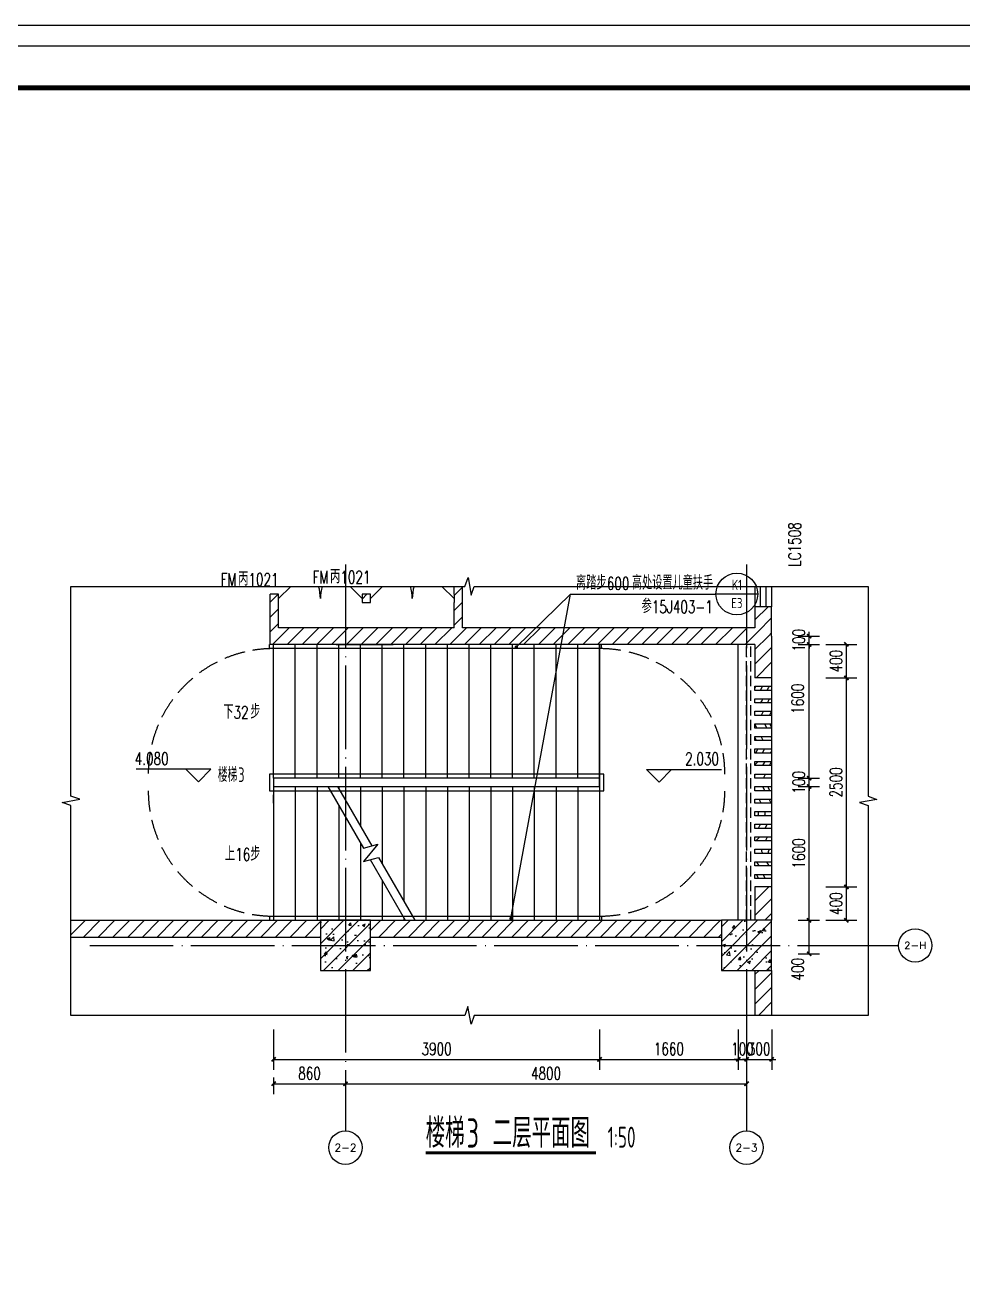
# Model space of a CAD drawing. Header units: millimetres. Extents: x -1048436 to -185795, y -983427 to 400387.
# Drawn here: x -523623 to -512399, y -673625 to -658650 of the extents above; entities that cross this region are included whole.
import ezdxf
from ezdxf.enums import TextEntityAlignment as Align

# ---------------------------------------------------------------- set-up
doc = ezdxf.new("R2010")
doc.units = ezdxf.units.MM
doc.header["$LTSCALE"] = 500
for name, pattern in [('A-FP_05$0$pln_L5$0$Col_L4$0$PHANTOM', [63.5, 31.75, -6.35, 6.35, -6.35, 6.35, -6.35]), ('DASH', [0.35, 0.25, -0.1]), ('DOTE', [2.42, 2, -0.2, 0.02, -0.2])]:
    doc.linetypes.add(name, pattern=pattern)
for name, color, linetype in [('C-SHET-TTLB', 11, 'Continuous'), ('COLUMN', 254, 'Continuous'), ('DIM_LEAD', 3, 'Continuous'), ('DIM_SYMB', 3, 'Continuous'), ('PUB_DIM', 3, 'Continuous'), ('PUB_HATCH', 8, 'Continuous'), ('PUB_TEXT', 7, 'Continuous'), ('STAIR', 2, 'Continuous'), ('WINDOW', 4, 'Continuous'), ('WINDOW_TEXT', 7, 'Continuous'), ('建-填充', 9, 'Continuous'), ('建-墙', 254, 'Continuous'), ('建-文字', 4, 'Continuous'), ('建-楼梯-扶手栏杆', 3, 'Continuous'), ('建-符号', 13, 'Continuous'), ('建-符号-门编号', 13, 'Continuous'), ('建-轴线', 16, 'DOTE'), ('建-门扇', 32, 'Continuous')]:
    doc.layers.add(name, color=color, linetype=linetype)
doc.styles.add('_TCH_AXIS', font='COMPLEX', dxfattribs={"bigfont": 'GBCBIG'})
doc.styles.add('_TCH_DIM', font='SIMPLEX', dxfattribs={"bigfont": 'GBCBIG'})
doc.styles.add('_TCH_DIM_T3', font='SIMPLEX', dxfattribs={"width": 0.705882, "bigfont": 'GBCBIG'})
doc.styles.add('_TCH_WINDOW', font='SIMPLEX', dxfattribs={"height": 3.5, "bigfont": 'GBCBIG'})
doc.styles.add('ECADI', font='hzs.shx', dxfattribs={"width": 0.7, "bigfont": 'hztxt.shx'})
doc.styles.add('XD2008', font='xd-hzs.shx', dxfattribs={"width": 0.7, "bigfont": 'xd-hztxt.shx'})
doc.dimstyles.new('_TCH_ARCH&&50', dxfattribs={"dimtxt": 148.75, "dimasz": 50, "dimexe": 125, "dimexo": 150, "dimgap": 50, "dimtad": 1, "dimdec": 0, "dimzin": 0, "dimdsep": 46, "dimtxsty": '_TCH_DIM_T3', "dimblk": 'ARCHTICK', "dimcen": 0.09, "dimclrt": 7, "dimazin": 2, "dimtfac": 1, "dimtdec": 0, "dimtix": 1, "dimtmove": 2, "dimatfit": 3, "dimldrblk": 'ARCHTICK', "dimfxl": 1, "dimtolj": 1, "dimtzin": 0, "dimarcsym": 0})
pattern_1 = [(45, (0, 89.76), (-88.388383, 88.388383), [])]
pattern_2 = [(45, (0, 0), (-88.388348, 88.388348), []), (50, (0, 0), (358.63009, -31.37607), [37.5, -412.5]), (355, (0, 0), (-69.37567, 376.09607), [30, -330]), (100.4514, (29.9, -2.6), (289.25469, 344.71977), [31.8701, -350.57106]), (46.1842, (0, 100), (533.62052, -82.7595), [56.25, -618.75]), (96.6356, (44.47, 93.1), (467.33135, 487.05894), [47.80514, -525.8565]), (351.1842, (0, 100), (467.33097, 487.0593), [45, -495]), (21, (50, 75), (298.45353, -201.30945), [37.5, -412.5]), (326, (50, 75), (121.65767, 362.57502), [30, -330]), (71.4514, (74.87, 58.22), (420.11131, 161.26525), [31.8701, -350.57106]), (37.5, (0, 0), (6.079928, 166.446927), [0, -326, 0, -335, 0, -331.25]), (7.5, (0, 0), (131.53477, 197.205856), [0, -191, 0, -318.5, 0, -126.25]), (327.5, (-111.5, 0), (266.911218, -11.277436), [0, -125, 0, -390, 0, -517.5]), (317.5, (-161.5, 0), (291.593085, 50.05249), [0, -162.5, 0, -259, 0, -367.5])]

# ---------------------------------------------------------------- blocks, each defined once
blk = doc.blocks.new('集团图框A1')
at = {"layer": 'C-SHET-TTLB'}
for points in [[(1095.85, -95.53), (1095.85, -699.53), (244.85, -699.53), (244.85, -95.53)], [(1090.85, -100.53), (1090.85, -694.53), (249.85, -694.53), (249.85, -100.53)]]:
    blk.add_lwpolyline(points, close=True, dxfattribs=at)
at = {"layer": 'C-SHET-TTLB', "const_width": 1.2}
blk.add_lwpolyline([(268.25, -110.53), (1080.85, -110.53), (1080.85, -684.53), (268.25, -684.53)], close=True, dxfattribs=at)
at = {"color": 2, "style": 'ECADI', "width": 0.7}
for tag, p in [('序号1', (1009.72, -381.88)), ('记要1', (1037.92, -381.9)), ('日期1', (1073.26, -381.71)), ('序号2', (1009.72, -387.77)), ('记要2', (1037.92, -387.79)), ('日期2', (1073.26, -387.6)), ('序号3', (1009.72, -393.63)), ('记要3', (1037.92, -393.65)), ('日期3', (1073.26, -393.46)), ('序号4', (1009.72, -399.51)), ('记要4', (1037.92, -399.53)), ('日期4', (1073.26, -399.35)), ('合作设计单位', (1042.53, -542.75)), ('审定人', (1041.84, -561.74)), ('审核人', (1041.84, -571.23)), ('设计总负责人', (1041.84, -580.99)), ('专业负责人', (1041.84, -591.72)), ('校对人', (1041.84, -601.96)), ('设计人', (1041.84, -611.83)), ('建设单位上', (1044.38, -619.93)), ('建设单位中', (1044.38, -623.89)), ('建设单位下', (1044.38, -627.74)), ('项目名称上', (1044.35, -632.3)), ('项目名称中', (1044.35, -636.38)), ('项目名称下', (1044.35, -640.33)), ('子项', (1043.59, -646.93)), ('图名上', (1044.47, -653.59)), ('图名中', (1044.47, -657.5)), ('图名下', (1044.47, -661.62)), ('工程编号', (1027.1, -667.58)), ('阶段', (1063.92, -667.61)), ('比例', (1025.96, -674.19)), ('专业', (1063.72, -673.97)), ('日期', (1026.1, -680.73)), ('图别、图号', (1066.05, -680.84))]:
    blk.add_attdef(tag, text='', height=3.5, dxfattribs=at).set_placement(p, align=Align.MIDDLE)
blk = doc.blocks.new('A1')
blk.add_blockref('集团图框A1', (-609654.51, -640037.88))
blk = doc.blocks.new('_ArchTick')
at = {"color": 0, "linetype": 'ByBlock', "const_width": 0.4}
blk.add_lwpolyline([(-0.5, -0.5), (0.5, 0.5)], dxfattribs=at)
blk = doc.blocks.new('*D230')
at = {"layer": 'Defpoints', "color": 0, "transparency": 16777216}
for p in [(-514188, -666059), (-513794, -666059), (-514188, -666459)]:
    blk.add_point(p, dxfattribs=at)
at = {"layer": 'PUB_DIM', "color": 0, "lineweight": -2, "transparency": 16777216}
for p, q in [((-514038, -666059), (-513669, -666059)), ((-513794, -666459), (-513794, -666059)), ((-514038, -666459), (-513669, -666459))]:
    blk.add_line(p, q, dxfattribs=at)
at = {"layer": 'PUB_DIM', "color": 0, "lineweight": -2, "transparency": 16777216, "xscale": 50, "yscale": 50, "zscale": 50}
for p, rotation in [((-513794, -666059), 90), ((-513794, -666459), 270)]:
    blk.add_blockref('_ArchTick', p, dxfattribs=dict(at, rotation=rotation))
at = {"layer": 'PUB_DIM', "color": 7, "transparency": 16777216, "insert": (-513918, -666259), "char_height": 148.8, "attachment_point": 5, "rotation": 90, "style": '_TCH_DIM_T3'}
blk.add_mtext('\\A1;400', dxfattribs=at)
blk = doc.blocks.new('*D231')
at = {"layer": 'Defpoints', "color": 0, "transparency": 16777216}
for p in [(-514188, -666459), (-513794, -666459), (-514188, -668959)]:
    blk.add_point(p, dxfattribs=at)
at = {"layer": 'PUB_DIM', "color": 0, "lineweight": -2, "transparency": 16777216}
for p, q in [((-514038, -666459), (-513669, -666459)), ((-513794, -668959), (-513794, -666459)), ((-514038, -668959), (-513669, -668959))]:
    blk.add_line(p, q, dxfattribs=at)
at = {"layer": 'PUB_DIM', "color": 0, "lineweight": -2, "transparency": 16777216, "xscale": 50, "yscale": 50, "zscale": 50}
for p, rotation in [((-513794, -666459), 90), ((-513794, -668959), 270)]:
    blk.add_blockref('_ArchTick', p, dxfattribs=dict(at, rotation=rotation))
at = {"layer": 'PUB_DIM', "color": 7, "transparency": 16777216, "insert": (-513918, -667709), "char_height": 148.8, "attachment_point": 5, "rotation": 90, "style": '_TCH_DIM_T3'}
blk.add_mtext('\\A1;2500', dxfattribs=at)
blk = doc.blocks.new('*D232')
at = {"layer": 'Defpoints', "color": 0, "transparency": 16777216}
for p in [(-514188, -668959), (-513794, -668959), (-514188, -669359)]:
    blk.add_point(p, dxfattribs=at)
at = {"layer": 'PUB_DIM', "color": 0, "lineweight": -2, "transparency": 16777216}
for p, q in [((-514038, -668959), (-513669, -668959)), ((-513794, -669359), (-513794, -668959)), ((-514038, -669359), (-513669, -669359))]:
    blk.add_line(p, q, dxfattribs=at)
at = {"layer": 'PUB_DIM', "color": 0, "lineweight": -2, "transparency": 16777216, "xscale": 50, "yscale": 50, "zscale": 50}
for p, rotation in [((-513794, -668959), 90), ((-513794, -669359), 270)]:
    blk.add_blockref('_ArchTick', p, dxfattribs=dict(at, rotation=rotation))
at = {"layer": 'PUB_DIM', "color": 7, "transparency": 16777216, "insert": (-513918, -669159), "char_height": 148.8, "attachment_point": 5, "rotation": 90, "style": '_TCH_DIM_T3'}
blk.add_mtext('\\A1;400', dxfattribs=at)
blk = doc.blocks.new('*D2554')
at = {"layer": 'Defpoints', "color": 0, "transparency": 16777216}
for p in [(-520648, -671088), (-519788, -671088), (-519788, -671314)]:
    blk.add_point(p, dxfattribs=at)
at = {"layer": 'PUB_DIM', "color": 0, "lineweight": -2, "transparency": 16777216}
for p, q in [((-520648, -671238), (-520648, -671439)), ((-520648, -671314), (-519788, -671314)), ((-519788, -671238), (-519788, -671439))]:
    blk.add_line(p, q, dxfattribs=at)
at = {"layer": 'PUB_DIM', "color": 0, "lineweight": -2, "transparency": 16777216, "xscale": 50, "yscale": 50, "zscale": 50, "rotation": 180}
blk.add_blockref('_ArchTick', (-520648, -671314), dxfattribs=at)
at = {"layer": 'PUB_DIM', "color": 0, "lineweight": -2, "transparency": 16777216, "xscale": 50, "yscale": 50, "zscale": 50}
blk.add_blockref('_ArchTick', (-519788, -671314), dxfattribs=at)
at = {"layer": 'PUB_DIM', "color": 7, "transparency": 16777216, "insert": (-520218, -671190), "char_height": 148.8, "attachment_point": 5, "style": '_TCH_DIM_T3'}
blk.add_mtext('\\A1;860', dxfattribs=at)
blk = doc.blocks.new('*D2555')
at = {"layer": 'Defpoints', "color": 0, "transparency": 16777216}
for p in [(-519788, -671088), (-514988, -671088), (-514988, -671314)]:
    blk.add_point(p, dxfattribs=at)
at = {"layer": 'PUB_DIM', "color": 0, "lineweight": -2, "transparency": 16777216}
for p, q in [((-519788, -671238), (-519788, -671439)), ((-519788, -671314), (-514988, -671314)), ((-514988, -671238), (-514988, -671439))]:
    blk.add_line(p, q, dxfattribs=at)
at = {"layer": 'PUB_DIM', "color": 0, "lineweight": -2, "transparency": 16777216, "xscale": 50, "yscale": 50, "zscale": 50, "rotation": 180}
blk.add_blockref('_ArchTick', (-519788, -671314), dxfattribs=at)
at = {"layer": 'PUB_DIM', "color": 0, "lineweight": -2, "transparency": 16777216, "xscale": 50, "yscale": 50, "zscale": 50}
blk.add_blockref('_ArchTick', (-514988, -671314), dxfattribs=at)
at = {"layer": 'PUB_DIM', "color": 7, "transparency": 16777216, "insert": (-517388, -671190), "char_height": 148.8, "attachment_point": 5, "style": '_TCH_DIM_T3'}
blk.add_mtext('\\A1;4800', dxfattribs=at)
blk = doc.blocks.new('*D2556')
at = {"layer": 'Defpoints', "color": 0, "transparency": 16777216}
for p in [(-520648, -670516), (-516748, -670516), (-516748, -671022)]:
    blk.add_point(p, dxfattribs=at)
at = {"layer": 'PUB_DIM', "color": 0, "lineweight": -2, "transparency": 16777216}
for p, q in [((-520648, -670666), (-520648, -671147)), ((-516748, -670666), (-516748, -671147)), ((-520648, -671022), (-516748, -671022))]:
    blk.add_line(p, q, dxfattribs=at)
at = {"layer": 'PUB_DIM', "color": 0, "lineweight": -2, "transparency": 16777216, "xscale": 50, "yscale": 50, "zscale": 50, "rotation": 180}
blk.add_blockref('_ArchTick', (-520648, -671022), dxfattribs=at)
at = {"layer": 'PUB_DIM', "color": 0, "lineweight": -2, "transparency": 16777216, "xscale": 50, "yscale": 50, "zscale": 50}
blk.add_blockref('_ArchTick', (-516748, -671022), dxfattribs=at)
at = {"layer": 'PUB_DIM', "color": 7, "transparency": 16777216, "insert": (-518698, -670897), "char_height": 148.8, "attachment_point": 5, "style": '_TCH_DIM_T3'}
blk.add_mtext('\\A1;3900', dxfattribs=at)
blk = doc.blocks.new('*D2557')
at = {"layer": 'Defpoints', "color": 0, "transparency": 16777216}
for p in [(-516748, -670516), (-515088, -670516), (-515088, -671022)]:
    blk.add_point(p, dxfattribs=at)
at = {"layer": 'PUB_DIM', "color": 0, "lineweight": -2, "transparency": 16777216}
for p, q in [((-516748, -670666), (-516748, -671147)), ((-515088, -670666), (-515088, -671147)), ((-516748, -671022), (-515088, -671022))]:
    blk.add_line(p, q, dxfattribs=at)
at = {"layer": 'PUB_DIM', "color": 0, "lineweight": -2, "transparency": 16777216, "xscale": 50, "yscale": 50, "zscale": 50, "rotation": 180}
blk.add_blockref('_ArchTick', (-516748, -671022), dxfattribs=at)
at = {"layer": 'PUB_DIM', "color": 0, "lineweight": -2, "transparency": 16777216, "xscale": 50, "yscale": 50, "zscale": 50}
blk.add_blockref('_ArchTick', (-515088, -671022), dxfattribs=at)
at = {"layer": 'PUB_DIM', "color": 7, "transparency": 16777216, "insert": (-515918, -670897), "char_height": 148.8, "attachment_point": 5, "style": '_TCH_DIM_T3'}
blk.add_mtext('\\A1;1660', dxfattribs=at)
blk = doc.blocks.new('*D2558')
at = {"layer": 'Defpoints', "color": 0, "transparency": 16777216}
for p in [(-515088, -670516), (-514988, -670516), (-514988, -671022)]:
    blk.add_point(p, dxfattribs=at)
at = {"layer": 'PUB_DIM', "color": 0, "lineweight": -2, "transparency": 16777216}
for p, q in [((-515088, -670666), (-515088, -671147)), ((-514988, -670666), (-514988, -671147)), ((-515088, -671022), (-515138, -671022)), ((-515088, -671022), (-514988, -671022)), ((-514988, -671022), (-514938, -671022))]:
    blk.add_line(p, q, dxfattribs=at)
at = {"layer": 'PUB_DIM', "color": 0, "lineweight": -2, "transparency": 16777216, "xscale": 50, "yscale": 50, "zscale": 50}
blk.add_blockref('_ArchTick', (-515088, -671022), dxfattribs=at)
at = {"layer": 'PUB_DIM', "color": 0, "lineweight": -2, "transparency": 16777216, "xscale": 50, "yscale": 50, "zscale": 50, "rotation": 180}
blk.add_blockref('_ArchTick', (-514988, -671022), dxfattribs=at)
at = {"layer": 'PUB_DIM', "color": 7, "transparency": 16777216, "insert": (-515038, -670897), "char_height": 148.8, "attachment_point": 5, "style": '_TCH_DIM_T3'}
blk.add_mtext('\\A1;100', dxfattribs=at)
blk = doc.blocks.new('*D2559')
at = {"layer": 'Defpoints', "color": 0, "transparency": 16777216}
for p in [(-514988, -670516), (-514688, -670516), (-514688, -671022)]:
    blk.add_point(p, dxfattribs=at)
at = {"layer": 'PUB_DIM', "color": 0, "lineweight": -2, "transparency": 16777216}
for p, q in [((-514988, -670666), (-514988, -671147)), ((-514688, -670666), (-514688, -671147)), ((-514988, -671022), (-515038, -671022)), ((-514988, -671022), (-514688, -671022)), ((-514688, -671022), (-514638, -671022))]:
    blk.add_line(p, q, dxfattribs=at)
at = {"layer": 'PUB_DIM', "color": 0, "lineweight": -2, "transparency": 16777216, "xscale": 50, "yscale": 50, "zscale": 50}
blk.add_blockref('_ArchTick', (-514988, -671022), dxfattribs=at)
at = {"layer": 'PUB_DIM', "color": 0, "lineweight": -2, "transparency": 16777216, "xscale": 50, "yscale": 50, "zscale": 50, "rotation": 180}
blk.add_blockref('_ArchTick', (-514688, -671022), dxfattribs=at)
at = {"layer": 'PUB_DIM', "color": 7, "transparency": 16777216, "insert": (-514838, -670897), "char_height": 148.8, "attachment_point": 5, "style": '_TCH_DIM_T3'}
blk.add_mtext('\\A1;300', dxfattribs=at)
blk = doc.blocks.new('*D2586')
at = {"layer": 'Defpoints', "color": 0, "transparency": 16777216}
for p in [(-514521, -665959), (-514521, -666059), (-514240, -665959)]:
    blk.add_point(p, dxfattribs=at)
at = {"layer": 'PUB_DIM', "color": 0, "lineweight": -2, "transparency": 16777216}
for p, q in [((-514240, -665959), (-514240, -665909)), ((-514371, -665959), (-514115, -665959)), ((-514371, -666059), (-514115, -666059)), ((-514240, -666059), (-514240, -665959)), ((-514240, -666059), (-514240, -666109))]:
    blk.add_line(p, q, dxfattribs=at)
at = {"layer": 'PUB_DIM', "color": 0, "lineweight": -2, "transparency": 16777216, "xscale": 50, "yscale": 50, "zscale": 50}
for p, rotation in [((-514240, -665959), 270), ((-514240, -666059), 90)]:
    blk.add_blockref('_ArchTick', p, dxfattribs=dict(at, rotation=rotation))
at = {"layer": 'PUB_DIM', "color": 7, "transparency": 16777216, "insert": (-514364, -666009), "char_height": 148.8, "attachment_point": 5, "rotation": 90, "style": '_TCH_DIM_T3'}
blk.add_mtext('\\A1;100', dxfattribs=at)
blk = doc.blocks.new('*D2587')
at = {"layer": 'Defpoints', "color": 0, "transparency": 16777216}
for p in [(-514521, -666059), (-514240, -666059), (-514521, -667659)]:
    blk.add_point(p, dxfattribs=at)
at = {"layer": 'PUB_DIM', "color": 0, "lineweight": -2, "transparency": 16777216}
for p, q in [((-514371, -666059), (-514115, -666059)), ((-514240, -667659), (-514240, -666059)), ((-514371, -667659), (-514115, -667659))]:
    blk.add_line(p, q, dxfattribs=at)
at = {"layer": 'PUB_DIM', "color": 0, "lineweight": -2, "transparency": 16777216, "xscale": 50, "yscale": 50, "zscale": 50}
for p, rotation in [((-514240, -666059), 90), ((-514240, -667659), 270)]:
    blk.add_blockref('_ArchTick', p, dxfattribs=dict(at, rotation=rotation))
at = {"layer": 'PUB_DIM', "color": 7, "transparency": 16777216, "insert": (-514377, -666709), "char_height": 148.8, "attachment_point": 5, "rotation": 90, "style": '_TCH_DIM_T3'}
blk.add_mtext('\\A1;1600', dxfattribs=at)
blk = doc.blocks.new('*D2588')
at = {"layer": 'Defpoints', "color": 0, "transparency": 16777216}
for p in [(-514521, -667659), (-514240, -667659), (-514521, -667759)]:
    blk.add_point(p, dxfattribs=at)
at = {"layer": 'PUB_DIM', "color": 0, "lineweight": -2, "transparency": 16777216}
for p, q in [((-514371, -667659), (-514115, -667659)), ((-514240, -667659), (-514240, -667609)), ((-514240, -667759), (-514240, -667659)), ((-514371, -667759), (-514115, -667759)), ((-514240, -667759), (-514240, -667809))]:
    blk.add_line(p, q, dxfattribs=at)
at = {"layer": 'PUB_DIM', "color": 0, "lineweight": -2, "transparency": 16777216, "xscale": 50, "yscale": 50, "zscale": 50}
for p, rotation in [((-514240, -667659), 270), ((-514240, -667759), 90)]:
    blk.add_blockref('_ArchTick', p, dxfattribs=dict(at, rotation=rotation))
at = {"layer": 'PUB_DIM', "color": 7, "transparency": 16777216, "insert": (-514364, -667709), "char_height": 148.8, "attachment_point": 5, "rotation": 90, "style": '_TCH_DIM_T3'}
blk.add_mtext('\\A1;100', dxfattribs=at)
blk = doc.blocks.new('*D2589')
at = {"layer": 'Defpoints', "color": 0, "transparency": 16777216}
for p in [(-514521, -667759), (-514240, -667759), (-514521, -669359)]:
    blk.add_point(p, dxfattribs=at)
at = {"layer": 'PUB_DIM', "color": 0, "lineweight": -2, "transparency": 16777216}
for p, q in [((-514371, -667759), (-514115, -667759)), ((-514240, -669359), (-514240, -667759)), ((-514371, -669359), (-514115, -669359))]:
    blk.add_line(p, q, dxfattribs=at)
at = {"layer": 'PUB_DIM', "color": 0, "lineweight": -2, "transparency": 16777216, "xscale": 50, "yscale": 50, "zscale": 50}
for p, rotation in [((-514240, -667759), 90), ((-514240, -669359), 270)]:
    blk.add_blockref('_ArchTick', p, dxfattribs=dict(at, rotation=rotation))
at = {"layer": 'PUB_DIM', "color": 7, "transparency": 16777216, "insert": (-514364, -668559), "char_height": 148.8, "attachment_point": 5, "rotation": 90, "style": '_TCH_DIM_T3'}
blk.add_mtext('\\A1;1600', dxfattribs=at)
blk = doc.blocks.new('*D2590')
at = {"layer": 'Defpoints', "color": 0, "transparency": 16777216}
for p in [(-514521, -669359), (-514240, -669359), (-514521, -669759)]:
    blk.add_point(p, dxfattribs=at)
at = {"layer": 'PUB_DIM', "color": 0, "lineweight": -2, "transparency": 16777216}
for p, q in [((-514371, -669359), (-514115, -669359)), ((-514240, -669759), (-514240, -669359)), ((-514371, -669759), (-514115, -669759))]:
    blk.add_line(p, q, dxfattribs=at)
at = {"layer": 'PUB_DIM', "color": 0, "lineweight": -2, "transparency": 16777216, "xscale": 50, "yscale": 50, "zscale": 50}
for p, rotation in [((-514240, -669359), 90), ((-514240, -669759), 270)]:
    blk.add_blockref('_ArchTick', p, dxfattribs=dict(at, rotation=rotation))
at = {"layer": 'PUB_DIM', "color": 7, "transparency": 16777216, "insert": (-514377, -669944), "char_height": 148.8, "attachment_point": 5, "rotation": 90, "style": '_TCH_DIM_T3'}
blk.add_mtext('\\A1;400', dxfattribs=at)

msp = doc.modelspace()

# ---------------------------------------------------------------- hatches: boundary and pattern name
at = {"layer": 'PUB_HATCH'}
h = msp.add_hatch(dxfattribs=at)
h.set_pattern_fill('钢筋混凝土', color=256, scale=50, style=0)
h.set_pattern_definition(pattern_2)
h.paths.add_polyline_path([(-520088.2, -669959), (-519488.2, -669959), (-519488.2, -669359), (-520088.2, -669359)])
h = msp.add_hatch(dxfattribs=at)
h.set_pattern_fill('钢筋混凝土', color=256, scale=50, style=0)
h.set_pattern_definition(pattern_2)
h.paths.add_polyline_path([(-515288.2, -669959), (-514688.2, -669959), (-514688.2, -669359), (-515288.2, -669359)])
at = {"layer": '建-填充'}
h = msp.add_hatch(dxfattribs=at)
h.set_pattern_fill('普通砖', color=256, scale=50, style=0)
h.set_pattern_definition(pattern_1)
h.paths.add_polyline_path([(-520688.2, -666059), (-520588.2, -665859), (-520588.1, -665559), (-520688.1, -665459)])
h = msp.add_hatch(dxfattribs=at)
h.set_pattern_fill('普通砖', color=256, scale=50, style=0)
h.set_pattern_definition(pattern_1)
h.paths.add_polyline_path([(-520588.1, -665559), (-520588.1, -665459), (-520688.1, -665459)])
h = msp.add_hatch(dxfattribs=at)
h.set_pattern_fill('普通砖', color=256, scale=50, style=0)
h.set_pattern_definition(pattern_1)
h.paths.add_polyline_path([(-519488.5, -665459), (-519588.1, -665459), (-519588.1, -665559), (-519488.5, -665559)])
h = msp.add_hatch(dxfattribs=at)
h.set_pattern_fill('普通砖', color=256, scale=50, style=0)
h.set_pattern_definition(pattern_1)
h.paths.add_polyline_path([(-518486.9, -665459), (-518488.5, -665459), (-518488.5, -665559), (-518486.9, -665559), (-518453.6, -665492.4)])
h = msp.add_hatch(dxfattribs=at)
h.set_pattern_fill('普通砖', color=256, scale=50, style=0)
h.set_pattern_definition(pattern_1)
h.paths.add_polyline_path([(-518453.6, -665925.7), (-518387, -665859), (-518386.9, -665459), (-518453.6, -665492.4), (-518486.9, -665559), (-518487, -665859)])
h = msp.add_hatch(dxfattribs=at)
h.set_pattern_fill('普通砖', color=256, scale=50, style=0)
h.set_pattern_definition(pattern_1)
h.paths.add_polyline_path([(-518453.6, -665492.4), (-518386.9, -665459), (-518386.9, -665364.2), (-518486.9, -665364.2), (-518486.9, -665459)])
h = msp.add_hatch(dxfattribs=at)
h.set_pattern_fill('普通砖', color=256, scale=50, style=0)
h.set_pattern_definition(pattern_1)
h.paths.add_polyline_path([(-514688.2, -665959), (-514688.2, -665609), (-514888.2, -665609), (-514888.2, -665859), (-514821.5, -665959)])
h = msp.add_hatch(dxfattribs=at)
h.set_pattern_fill('普通砖', color=256, scale=50, style=0)
h.set_pattern_definition(pattern_1)
h.paths.add_polyline_path([(-518453.6, -665925.7), (-518487, -665859), (-520588.2, -665859), (-520688.2, -666059), (-518487, -666059)])
h = msp.add_hatch(dxfattribs=at)
h.set_pattern_fill('普通砖', color=256, scale=50, style=0)
h.set_pattern_definition(pattern_1)
h.paths.add_polyline_path([(-514821.5, -665959), (-514888.2, -665859), (-518387, -665859), (-518453.6, -665925.7), (-518487, -666059), (-514888.2, -666059)])
h = msp.add_hatch(dxfattribs=at)
h.set_pattern_fill('普通砖', color=256, scale=50, style=0)
h.set_pattern_definition(pattern_1)
h.paths.add_polyline_path([(-514821.5, -665959), (-514888.2, -666059), (-514888.2, -666459), (-514688.2, -666459), (-514688.2, -665959)])
at = {"layer": '建-填充', "linetype": 'A-FP_05$0$pln_L5$0$Col_L4$0$PHANTOM'}
h = msp.add_hatch(dxfattribs=at)
h.set_pattern_fill('木纹01', color=256, scale=200, angle=90)
h.set_pattern_definition([(90, (-1098526.1, 51943.7), (-800, 800), [40, -760]), (90, (-1098606.1, 51383.7), (-800, 800), [80, -720]), (90, (-1098646.1, 51903.7), (-800, 800), [40, -760]), (90, (-1098726.1, 51423.7), (-800, 800), [40, -760]), (90, (-1098766.1, 51903.7), (-800, 800), [40, -760]), (90, (-1098806.1, 51463.7), (-800, 800), [40, -760]), (90, (-1098846.1, 51903.7), (-800, 800), [40, -760]), (90, (-1098926.1, 51463.7), (-800, 800), [40, -440, 40, -280]), (90, (-1099006.1, 51463.7), (-800, 800), [80, -400, 40, -280]), (90, (-1099126.1, 51423.7), (-800, 800), [40, -120, 40, -320, 40, -240]), (90, (-1099206.1, 51383.7), (-800, 800), [40, -160, 80, -520]), (90, (-1099246.1, 51903.7), (-800, 800), [40, -760]), (90, (-1099286.1, 51383.7), (-800, 800), [40, -200, 40, -520]), (135, (-1098526.1, 51303.7), (-800, 1e-13), [113.1368, -1018.23405]), (135, (-1098526.1, 51983.7), (-800, 1e-13), [226.27416, -905.0967]), (135, (-1098926.1, 51983.7), (-800, 1e-13), [56.568, -1074.80285]), (135, (-1099006.1, 51303.7), (-800, 1e-13), [169.7056, -961.66525]), (135, (-1099006.1, 51983.7), (-800, 1e-13), [282.8427, -848.5281]), (135, (-1099126.1, 51983.7), (-800, 1e-13), [169.7056, -961.66525]), (45, (-1099206.1, 51823.7), (2e-13, 800), [56.568, -1074.80285]), (45, (-1098566.1, 51543.7), (2e-13, 800), [113.1368, -1018.23405]), (45, (-1098886.1, 51583.7), (2e-13, 800), [113.1368, -1018.23405]), (45, (-1098726.1, 51823.7), (2e-13, 800), [113.1368, -1018.23405]), (45, (-1099046.1, 51783.7), (2e-13, 800), [113.1368, -1018.23405]), (45, (-1099126.1, 51823.7), (2e-13, 800), [169.7056, -961.66525]), (45, (-1098646.1, 51623.7), (2e-13, 800), [169.7056, -961.66525]), (45, (-1098686.1, 51743.7), (2e-13, 800), [169.7056, -961.66525]), (45, (-1098966.1, 51623.7), (2e-13, 800), [169.7056, -961.66525]), (45, (-1099006.1, 51703.7), (2e-13, 800), [169.7056, -961.66525]), (116.56505, (-1098686.1, 51343.68), (-3e-07, 800), [89.4427, -1699.41166]), (116.56505, (-1098646.1, 51943.68), (-3e-07, 800), [357.7709, -1431.0835]), (116.56505, (-1098766.1, 51943.68), (-3e-07, 800), [357.7709, -1431.0835]), (116.56505, (-1098846.1, 51943.68), (-3e-07, 800), [357.7712, -536, 178.888, -716.19518]), (116.56505, (-1098966.1, 52023.68), (-3e-07, 800), [89.4427, -1699.41166]), (116.56505, (-1099246.1, 51303.68), (-3e-07, 800), [89.4427, -1699.41166]), (116.56505, (-1099246.1, 51943.68), (-3e-07, 800), [178.88544, -1609.96894]), (63.43495, (-1098526.1, 51743.68), (3e-07, 800), [178.88544, -1609.96894]), (63.43495, (-1098726.1, 51463.68), (3e-07, 800), [178.88544, -1609.96894]), (63.43495, (-1098606.1, 51463.68), (3e-07, 800), [89.4427, -1699.40894]), (63.43495, (-1098806.1, 51503.68), (3e-07, 800), [268.32816, -1520.5262]), (63.43495, (-1098806.1, 51663.68), (3e-07, 800), [178.88544, -1609.96894]), (63.43495, (-1098846.1, 51743.68), (3e-07, 800), [178.88544, -1609.96894]), (63.43495, (-1098926.1, 51503.68), (3e-07, 800), [89.4427, -1699.40894]), (63.43495, (-1099006.1, 51543.68), (3e-07, 800), [89.4427, -1699.40894]), (63.43495, (-1099166.1, 51863.68), (3e-07, 800), [89.4427, -1699.40894]), (63.43495, (-1098886.1, 51823.68), (3e-07, 800), [89.4427, -1699.40894]), (63.43495, (-1099126.1, 51463.68), (3e-07, 800), [268.32816, -1520.5262]), (63.43495, (-1099206.1, 51423.68), (3e-07, 800), [178.88544, -1609.96894]), (63.43495, (-1098966.1, 51863.68), (3e-07, 800), [89.44, -804.96, 89.44, -805.01438]), (63.43495, (-1099126.1, 51623.68), (3e-07, 800), [178.88544, -1609.96894]), (63.43495, (-1099206.1, 51663.68), (3e-07, 800), [178.88544, -1609.96894]), (63.43495, (-1099286.1, 51423.68), (3e-07, 800), [178.88544, -1609.96894]), (63.43495, (-1099286.1, 51663.68), (3e-07, 800), [178.88544, -1609.96894])])
h.paths.add_polyline_path([(-514888.2, -666609), (-514888.2, -666559), (-514688.2, -666559), (-514688.2, -666609)])
h.paths.add_polyline_path([(-514888.2, -666759), (-514888.2, -666709), (-514688.2, -666709), (-514688.2, -666759)])
h.paths.add_polyline_path([(-514888.2, -666909), (-514888.2, -666859), (-514688.2, -666859), (-514688.2, -666909)])
h.paths.add_polyline_path([(-514888.2, -667059), (-514888.2, -667009), (-514688.2, -667009), (-514688.2, -667059)])
h.paths.add_polyline_path([(-514888.2, -667209), (-514888.2, -667159), (-514688.2, -667159), (-514688.2, -667209)])
h.paths.add_polyline_path([(-514888.2, -667359), (-514888.2, -667309), (-514688.2, -667309), (-514688.2, -667359)])
h.paths.add_polyline_path([(-514888.2, -667509), (-514888.2, -667459), (-514688.2, -667459), (-514688.2, -667509)])
h.paths.add_polyline_path([(-514888.2, -667659), (-514888.2, -667609), (-514688.2, -667609), (-514688.2, -667659)])
h.paths.add_polyline_path([(-514888.2, -667809), (-514888.2, -667759), (-514688.2, -667759), (-514688.2, -667809)])
h.paths.add_polyline_path([(-514888.2, -667959), (-514888.2, -667909), (-514688.2, -667909), (-514688.2, -667959)])
h.paths.add_polyline_path([(-514888.2, -668109), (-514888.2, -668059), (-514688.2, -668059), (-514688.2, -668109)])
h.paths.add_polyline_path([(-514888.2, -668259), (-514888.2, -668209), (-514688.2, -668209), (-514688.2, -668259)])
h.paths.add_polyline_path([(-514888.2, -668409), (-514888.2, -668359), (-514688.2, -668359), (-514688.2, -668409)])
h.paths.add_polyline_path([(-514888.2, -668559), (-514888.2, -668509), (-514688.2, -668509), (-514688.2, -668559)])
h.paths.add_polyline_path([(-514888.2, -668709), (-514888.2, -668659), (-514688.2, -668659), (-514688.2, -668709)])
h.paths.add_polyline_path([(-514888.2, -668859), (-514888.2, -668809), (-514688.2, -668809), (-514688.2, -668859)])
at = {"layer": '建-填充'}
h = msp.add_hatch(dxfattribs=at)
h.set_pattern_fill('普通砖', color=256, scale=50, style=0)
h.set_pattern_definition(pattern_1)
h.paths.add_polyline_path([(-514888.2, -669359), (-514688.2, -669359), (-514688.2, -668959), (-514888.2, -668959)])
h = msp.add_hatch(dxfattribs=at)
h.set_pattern_fill('普通砖', color=256, scale=50, style=0)
h.set_pattern_definition(pattern_1)
h.paths.add_polyline_path([(-520088.2, -669559), (-520088.2, -669359), (-523073.4, -669359), (-523073.4, -669559)])
h = msp.add_hatch(dxfattribs=at)
h.set_pattern_fill('普通砖', color=256, scale=50, style=0)
h.set_pattern_definition(pattern_1)
h.paths.add_polyline_path([(-515288.2, -669559), (-515288.2, -669359), (-519488.2, -669359), (-519488.2, -669559)])
h = msp.add_hatch(dxfattribs=at)
h.set_pattern_fill('普通砖', color=256, scale=50, style=0)
h.set_pattern_definition(pattern_1)
h.paths.add_polyline_path([(-514688.2, -669959), (-514888.2, -669959), (-514888.2, -670496.7), (-514688.2, -670496.7)])

# ---------------------------------------------------------------- linework, layer by layer
msp.add_line((-514688.2, -666409), (-514688.2, -669359))
for points in [[(-514888.2, -666609), (-514888.2, -666559), (-514688.2, -666559), (-514688.2, -666609)], [(-514888.2, -666759), (-514888.2, -666709), (-514688.2, -666709), (-514688.2, -666759)], [(-514888.2, -666909), (-514888.2, -666859), (-514688.2, -666859), (-514688.2, -666909)], [(-514888.2, -667059), (-514888.2, -667009), (-514688.2, -667009), (-514688.2, -667059)], [(-514888.2, -667209), (-514888.2, -667159), (-514688.2, -667159), (-514688.2, -667209)], [(-514888.2, -667359), (-514888.2, -667309), (-514688.2, -667309), (-514688.2, -667359)], [(-514888.2, -667509), (-514888.2, -667459), (-514688.2, -667459), (-514688.2, -667509)], [(-514888.2, -667659), (-514888.2, -667609), (-514688.2, -667609), (-514688.2, -667659)], [(-514888.2, -667809), (-514888.2, -667759), (-514688.2, -667759), (-514688.2, -667809)], [(-514888.2, -667959), (-514888.2, -667909), (-514688.2, -667909), (-514688.2, -667959)], [(-514888.2, -668109), (-514888.2, -668059), (-514688.2, -668059), (-514688.2, -668109)], [(-514888.2, -668259), (-514888.2, -668209), (-514688.2, -668209), (-514688.2, -668259)], [(-514888.2, -668409), (-514888.2, -668359), (-514688.2, -668359), (-514688.2, -668409)], [(-514888.2, -668559), (-514888.2, -668509), (-514688.2, -668509), (-514688.2, -668559)], [(-514888.2, -668709), (-514888.2, -668659), (-514688.2, -668659), (-514688.2, -668709)], [(-514888.2, -668859), (-514888.2, -668809), (-514688.2, -668809), (-514688.2, -668859)]]:
    msp.add_lwpolyline(points, close=True)
at = {"layer": 'COLUMN'}
for p, q in [((-519488.2, -669359), (-520088.2, -669359)), ((-520088.2, -669359), (-520088.2, -669959)), ((-519488.2, -669959), (-519488.2, -669359)), ((-514688.2, -669359), (-515288.2, -669359)), ((-515288.2, -669359), (-515288.2, -669959)), ((-514688.2, -669959), (-514688.2, -669359)), ((-520088.2, -669959), (-519488.2, -669959)), ((-515288.2, -669959), (-514688.2, -669959))]:
    msp.add_line(p, q, dxfattribs=at)
at = {"layer": 'DIM_LEAD'}
for p, q in [((-517807.7, -669336.1), (-517095.4, -665456)), ((-517743.8, -666090.4), (-517095.4, -665456)), ((-517095.4, -665456), (-515354.7, -665456))]:
    msp.add_line(p, q, dxfattribs=at)
at = {"layer": 'DIM_LEAD', "const_width": 20}
for points in [[(-517750.9, -666097.4, 1), (-517736.6, -666083.4, 1)], [(-517809.5, -669345.9, 1), (-517805.9, -669326.3, 1)]]:
    msp.add_lwpolyline(points, format="xyb", close=True, dxfattribs=at)
at = {"layer": 'DIM_SYMB'}
for points in [[(-520778.2, -666859, 0, 0, 0), (-515948.2, -666859, 0, 0, 0), (-515948.2, -668559, 0, 0, 0), (-519198.2, -668559, 40, 0, 0), (-519348.2, -668559, 0, 0, 0)], [(-520778.2, -668559, 0, 0, 0), (-519758.2, -668559, 40, 0, 0), (-519608.2, -668559, 0, 0, 0)]]:
    msp.add_lwpolyline(points, format="xyseb", dxfattribs=at)
at = {"layer": 'PUB_HATCH', "color": 8, "linetype": 'DASH', "ltscale": 2}
msp.add_line((-519016.3, -669359), (-516748.2, -669359), dxfattribs=at)
for centre, start, end in [((-520648.2, -667609), 90, 180), ((-516748.2, -667609), 0, 90), ((-520648.2, -667809), 180, 270), ((-516748.2, -667809), 270, 0)]:
    msp.add_arc(centre, 1500, start, end, dxfattribs=at)
at = {"layer": 'STAIR'}
for p, q in [((-516723.2, -666059), (-520698.2, -666059)), ((-520698.2, -666109), (-520698.2, -666059)), ((-516748.2, -666059), (-520648.2, -666059)), ((-520648.2, -667659), (-520648.2, -666059)), ((-520388.2, -667659), (-520388.2, -666059)), ((-520128.2, -667659), (-520128.2, -666059)), ((-519868.2, -667659), (-519868.2, -666059)), ((-519608.2, -667659), (-519608.2, -666059)), ((-519348.2, -667659), (-519348.2, -666059)), ((-519088.2, -667659), (-519088.2, -666059)), ((-518828.2, -667659), (-518828.2, -666059)), ((-518568.2, -667659), (-518568.2, -666059)), ((-518308.2, -667659), (-518308.2, -666059)), ((-518048.2, -667659), (-518048.2, -666059)), ((-517788.2, -667659), (-517788.2, -666059)), ((-517528.2, -667659), (-517528.2, -666059)), ((-517268.2, -667659), (-517268.2, -666059)), ((-517008.2, -667659), (-517008.2, -666059)), ((-516748.2, -667659), (-516748.2, -666059)), ((-515088.2, -666059), (-516748.2, -666059)), ((-516748.2, -666059), (-516748.2, -669359)), ((-516723.2, -666109), (-516723.2, -666059)), ((-515088.2, -669359), (-515088.2, -666059)), ((-516723.2, -666109), (-520698.2, -666109)), ((-520698.2, -667609), (-520698.2, -667809)), ((-516698.2, -667609), (-520698.2, -667609)), ((-516748.2, -667659), (-520648.2, -667659)), ((-520648.2, -667659), (-520648.2, -667759)), ((-516748.2, -667659), (-520648.2, -667659)), ((-516748.2, -667759), (-516748.2, -667659)), ((-516698.2, -667809), (-516698.2, -667609)), ((-520698.2, -667809), (-516698.2, -667809)), ((-520648.2, -667759), (-519997.8, -667759)), ((-520648.2, -667759), (-520648.2, -669359)), ((-520648.2, -667759), (-516748.2, -667759)), ((-520648.2, -667959), (-520648.2, -667859)), ((-520388.2, -667759), (-520388.2, -669359)), ((-520128.2, -667759), (-520128.2, -669359)), ((-519997.8, -667759), (-519573.1, -668494.6)), ((-519882.3, -667759), (-516748.2, -667759)), ((-519882.3, -667759), (-519473.1, -668467.8)), ((-519868.2, -667759), (-519868.2, -667783.5)), ((-519608.2, -667759), (-519608.2, -668233.8)), ((-519348.2, -667759), (-519348.2, -668684.2)), ((-519088.2, -667759), (-519088.2, -669134.5)), ((-518828.2, -667759), (-518828.2, -669359)), ((-518568.2, -667759), (-518568.2, -669359)), ((-518308.2, -667759), (-518308.2, -669359)), ((-518048.2, -667759), (-518048.2, -669359)), ((-517788.2, -667759), (-517788.2, -669359)), ((-517528.2, -667759), (-517528.2, -669359)), ((-517268.2, -667759), (-517268.2, -669359)), ((-517008.2, -667759), (-517008.2, -669359)), ((-516748.2, -667759), (-516748.2, -669359)), ((-519868.2, -667983.5), (-519868.2, -669359)), ((-519608.2, -668433.8), (-519608.2, -669359)), ((-519400.8, -668448.4), (-519573.7, -668654.5)), ((-519573.1, -668494.6), (-519400.8, -668448.4)), ((-519573.7, -668654.5), (-519393.3, -668606.1)), ((-519393.3, -668606.1), (-518958.6, -669359)), ((-519493.3, -668632.9), (-519074.1, -669359)), ((-519348.2, -668884.2), (-519348.2, -669359)), ((-520698.2, -669309), (-516723.2, -669309)), ((-520698.2, -669309), (-520698.2, -669359)), ((-520698.2, -669359), (-516723.2, -669359)), ((-520648.2, -669359), (-519074.1, -669359)), ((-519088.2, -669334.5), (-519088.2, -669359)), ((-518958.6, -669359), (-516748.2, -669359)), ((-516748.2, -669359), (-515288.2, -669359)), ((-516723.2, -669309), (-516723.2, -669359))]:
    msp.add_line(p, q, dxfattribs=at)
at = {"layer": 'STAIR', "linetype": 'Continuous'}
msp.add_line((-519898.4, -666059), (-519219.2, -666059), dxfattribs=at)
msp.add_line((-519898.4, -666059), (-519219.2, -666059), dxfattribs=at)
at = {"layer": 'WINDOW'}
for p, q in [((-514888.2, -665364.2), (-514888.2, -665609)), ((-514821.5, -665609), (-514821.5, -665364.2)), ((-514754.9, -665609), (-514754.9, -665364.2)), ((-514688.2, -665364.2), (-514688.2, -665609)), ((-514688.2, -665609), (-514888.2, -665609))]:
    msp.add_line(p, q, dxfattribs=at)
at = {"layer": '建-墙'}
for p, q in [((-520688.2, -666059), (-520688.1, -665459)), ((-520588.1, -665459), (-520688.1, -665459)), ((-520588.1, -665559), (-520588.1, -665459)), ((-519488.5, -665459), (-519588.1, -665459)), ((-519588.1, -665459), (-519588.1, -665559)), ((-519488.5, -665559), (-519488.5, -665459)), ((-518486.9, -665459), (-518488.5, -665459)), ((-518488.5, -665459), (-518488.5, -665559)), ((-518486.9, -665459), (-518486.9, -665364.2)), ((-518486.9, -665364.2), (-518386.9, -665364.2)), ((-518387, -665859), (-518386.9, -665459)), ((-518386.9, -665459), (-518386.9, -665364.2)), ((-520588.2, -665859), (-520588.1, -665559)), ((-519588.1, -665559), (-519488.5, -665559)), ((-518488.5, -665559), (-518486.9, -665559)), ((-518487, -665859), (-518486.9, -665559)), ((-514688.2, -665609), (-514888.2, -665609)), ((-514888.2, -665609), (-514888.2, -665859)), ((-514688.2, -665959), (-514688.2, -665609)), ((-518487, -665859), (-520588.2, -665859)), ((-514888.2, -665859), (-518387, -665859)), ((-518487, -666059), (-520688.2, -666059)), ((-514888.2, -666059), (-518487, -666059)), ((-514888.2, -666059), (-514888.2, -666459)), ((-514688.2, -665959), (-514688.2, -666459)), ((-514688.2, -666459), (-514888.2, -666459)), ((-514888.2, -668959), (-514888.2, -669359)), ((-514688.2, -668959), (-514888.2, -668959)), ((-514688.2, -668959), (-514688.2, -669359)), ((-523073.4, -669359), (-520088.2, -669359)), ((-519488.2, -669359), (-515288.2, -669359)), ((-523073.4, -669559), (-520088.2, -669559)), ((-519488.2, -669559), (-515288.2, -669559)), ((-514888.2, -669959), (-514888.2, -670496.7)), ((-514688.2, -669959), (-514688.2, -670496.7))]:
    msp.add_line(p, q, dxfattribs=at)
at = {"layer": '建-楼梯-扶手栏杆', "linetype": 'DASH'}
for p, q in [((-514988.2, -669359), (-514988.2, -666059)), ((-514938.2, -669359), (-514938.2, -666059))]:
    msp.add_line(p, q, dxfattribs=at)
at = {"layer": '建-符号'}
for p, q in [((-514854.7, -665456), (-515354.7, -665456)), ((-521397.7, -667551.9), (-522294.7, -667551.9)), ((-521547.7, -667701.9), (-521697.7, -667551.9)), ((-521547.7, -667701.9), (-521397.7, -667551.9)), ((-516035.3, -667704.4), (-516185.3, -667554.4)), ((-516185.3, -667554.4), (-515288.3, -667554.4)), ((-516035.3, -667704.4), (-515885.3, -667554.4)), ((-513372.7, -669659), (-513170.5, -669659)), ((-513533.4, -670496.7), (-513533.4, -670496.7)), ((-513533.4, -670496.7), (-513533.4, -670496.7)), ((-519788.2, -671675.5), (-519788.2, -671877.7)), ((-514988.2, -671675.5), (-514988.2, -671877.7))]:
    msp.add_line(p, q, dxfattribs=at)
for points in [[(-523073.4, -665364.2), (-518359.7, -665364.2), (-518321.4, -665259.2), (-518284.4, -665469.2), (-518247.2, -665364.2), (-513533.4, -665364.2)], [(-523073.4, -670496.7), (-523073.4, -667986.7), (-523178.4, -667948.5), (-522968.4, -667911.4), (-523073.4, -667874.2), (-523073.4, -665364.2)], [(-513533.4, -665364.2), (-513533.4, -667874.2), (-513428.4, -667912.4), (-513638.4, -667949.4), (-513533.4, -667986.7), (-513533.4, -670496.7)], [(-513533.4, -670496.7), (-518247.2, -670496.7), (-518285.4, -670601.7), (-518322.4, -670391.7), (-518359.7, -670496.7), (-523073.4, -670496.7)]]:
    msp.add_lwpolyline(points, dxfattribs=at)
at = {"layer": '建-符号', "const_width": 35}
msp.add_lwpolyline([(-518828, -672139.8), (-516790.9, -672139.8)], dxfattribs=at)
at = {"layer": '建-符号'}
for centre, radius in [((-515104.7, -665456), 250), ((-512970.5, -669659), 200), ((-519788.2, -672077.7), 200), ((-514988.2, -672077.7), 200)]:
    msp.add_circle(centre, radius, dxfattribs=at)
at = {"layer": '建-轴线'}
for p, q in [((-519788.2, -665101.9), (-519788.2, -671675.5)), ((-514988.2, -665101.9), (-514988.2, -671675.5))]:
    msp.add_line(p, q, dxfattribs=at)
msp.add_lwpolyline([(-522848.2, -669659), (-513372.7, -669659)], dxfattribs=at)
at = {"layer": '建-门扇'}
for p, q in [((-520588.1, -665509), (-520443.3, -665364.2)), ((-519588.1, -665509), (-519733, -665364.2)), ((-519488.5, -665509), (-519343.6, -665364.2)), ((-518488.5, -665509), (-518633.4, -665364.2))]:
    msp.add_line(p, q, dxfattribs=at)
for centre, start, end in [((-520588.1, -665509), 360, 16.84216), ((-519588.1, -665509), 163.15784, 180), ((-519488.5, -665509), 360, 16.84216), ((-518488.5, -665509), 163.15784, 180)]:
    msp.add_arc(centre, 500, start, end, dxfattribs=at)

# ---------------------------------------------------------------- block references
at = {"xscale": 50, "yscale": 50, "zscale": 50}
msp.add_blockref('A1', (29934114, 31348020.2), dxfattribs=at)

# ---------------------------------------------------------------- texts
at = {"layer": 'PUB_TEXT', "style": '_TCH_DIM'}
for s, height, p in [('离踏步', 168.79, (-517029, -665403.5)), ('高处设置儿童扶手', 168.79, (-516360.4, -665403.5)), ('参', 168.8, (-516245, -665683.5)), ('下', 168.8, (-521250.4, -666946.5)), ('步', 168.8, (-520927.5, -666946.5)), ('上', 168.8, (-521230.4, -668646.5)), ('步', 168.8, (-520927.5, -668646.5))]:
    msp.add_text(s, height=height, dxfattribs=at).set_placement(p)
at = {"layer": 'PUB_TEXT'}
for s, height, style, width, p in [('600', 148.75, '_TCH_DIM', 0.705882, (-516660.4, -665403.5)), ('15J403-1', 148.75, '_TCH_DIM', 0.705882, (-516122.2, -665683.5)), ('32', 148.75, '_TCH_DIM', 0.705882, (-521127.5, -666946.5)), ('16', 148.75, '_TCH_DIM', 0.705882, (-521107.5, -668646.5)), ('楼梯', 350, 'XD2008', 0.7, (-518828, -672078.1)), ('3', 350, 'XD2008', 0.7, (-518338, -672078.1)), ('二层平面图', 350, 'XD2008', 0.7, (-518026.1, -672078.1)), ('1:50', 250, 'XD2008', 0.7, (-516650.9, -672078.1))]:
    msp.add_text(s, height=height, dxfattribs=dict(at, style=style, width=width)).set_placement(p)
at = {"layer": 'WINDOW_TEXT', "style": '_TCH_WINDOW', "width": 0.705882}
msp.add_text('LC1508', height=148.75, rotation=90, dxfattribs=at).set_placement((-514338.8, -665129))
at = {"layer": '建-文字', "style": 'XD2008', "width": 1.238095}
for s, height, p, p2 in [('K1', 124.14, (-515166.7, -665408.8), (-515042.6, -665408.8)), ('E3', 121.97, (-515171.7, -665625.5), (-515037.6, -665625.5))]:
    msp.add_text(s, height=height, dxfattribs=at).set_placement(p, p2, align=Align.FIT)
at = {"layer": '建-文字'}
for s, height, style, width, p in [('4.080', 148.75, '_TCH_DIM', 0.705882, (-522309.7, -667499.4)), ('2.030', 148.75, '_TCH_DIM', 0.705882, (-515723.3, -667501.9)), ('楼梯', 175, 'XD2008', 0.7, (-521315.4, -667704.6)), ('3', 175, 'XD2008', 0.7, (-521070.4, -667704.6))]:
    msp.add_text(s, height=height, dxfattribs=dict(at, style=style, width=width)).set_placement(p)
at = {"layer": '建-文字', "style": '_TCH_AXIS'}
for s, height, p, p2 in [('2-H', 84.9, (-513103.9, -669701.5), (-512837.1, -669701.5)), ('2-2', 92.5, (-519920.3, -672124), (-519656.1, -672124)), ('2-3', 92.5, (-515120.3, -672124), (-514856.1, -672124))]:
    msp.add_text(s, height=height, dxfattribs=at).set_placement(p, p2, align=Align.FIT)
at = {"layer": '建-符号-门编号', "style": '_TCH_WINDOW'}
for p in [(-519972.3, -665328.7), (-521072, -665356.3)]:
    msp.add_text('丙', height=168.8, rotation=360, dxfattribs=at).set_placement(p)
at = {"layer": '建-符号-门编号', "style": '_TCH_WINDOW', "width": 0.705882}
for s, p in [('FM', (-521282, -665356.3)), ('1021', (-520949.1, -665356.3)), ('FM', (-520182.3, -665328.7)), ('1021', (-519849.5, -665328.7))]:
    msp.add_text(s, height=148.75, rotation=360, dxfattribs=at).set_placement(p)

# ---------------------------------------------------------------- dimensions: what is measured, and where the dimension line sits
at = {"layer": 'PUB_DIM'}
for p1, p2, distance, picture, middle in [((-514521, -666059), (-514521, -665959), -281.1, '*D2586', (-514364.3, -666009)), ((-514188, -666459), (-514188, -666059), -394.4, '*D230', (-513917.9, -666259)), ((-514188, -668959), (-514188, -666459), -394.4, '*D231', (-513917.9, -667709)), ((-514521, -667759), (-514521, -667659), -281.1, '*D2588', (-514364.3, -667709)), ((-514521, -669359), (-514521, -667759), -281.1, '*D2589', (-514364.3, -668559)), ((-514188, -669359), (-514188, -668959), -394.4, '*D232', (-513917.9, -669159)), ((-520648.2, -670515.5), (-516748.2, -670515.5), -506, '*D2556', (-518698.2, -670897.1)), ((-516748.2, -670515.5), (-515088.2, -670515.5), -506, '*D2557', (-515918.2, -670897.1)), ((-515088.2, -670515.5), (-514988.2, -670515.5), -506, '*D2558', (-515038.2, -670897.1)), ((-514988.2, -670515.5), (-514688.2, -670515.5), -506, '*D2559', (-514838.2, -670897.1)), ((-520648.2, -671088.4), (-519788.2, -671088.4), -226, '*D2554', (-520218.2, -671190)), ((-519788.2, -671088.4), (-514988.2, -671088.4), -226, '*D2555', (-517388.2, -671190))]:
    dim = msp.add_aligned_dim(p1=p1, p2=p2, distance=distance, dimstyle='_TCH_ARCH&&50', dxfattribs=at)
    dim.commit()
    dim.dimension.update_dxf_attribs({"geometry": picture, "text_midpoint": middle})
for base, p1, p2, picture, middle in [((-514239.9, -666059), (-514521, -667659), (-514521, -666059), '*D2587', (-514377.4, -666709)), ((-514239.9, -669359), (-514521, -669759), (-514521, -669359), '*D2590', (-514377.4, -669944))]:
    dim = msp.add_linear_dim(base=base, p1=p1, p2=p2, angle=90, dimstyle='_TCH_ARCH&&50', dxfattribs=at)
    dim.commit()
    dim.dimension.update_dxf_attribs({"geometry": picture, "text_midpoint": middle, "dimtype": 129})

doc.saveas('drawing.dxf')
